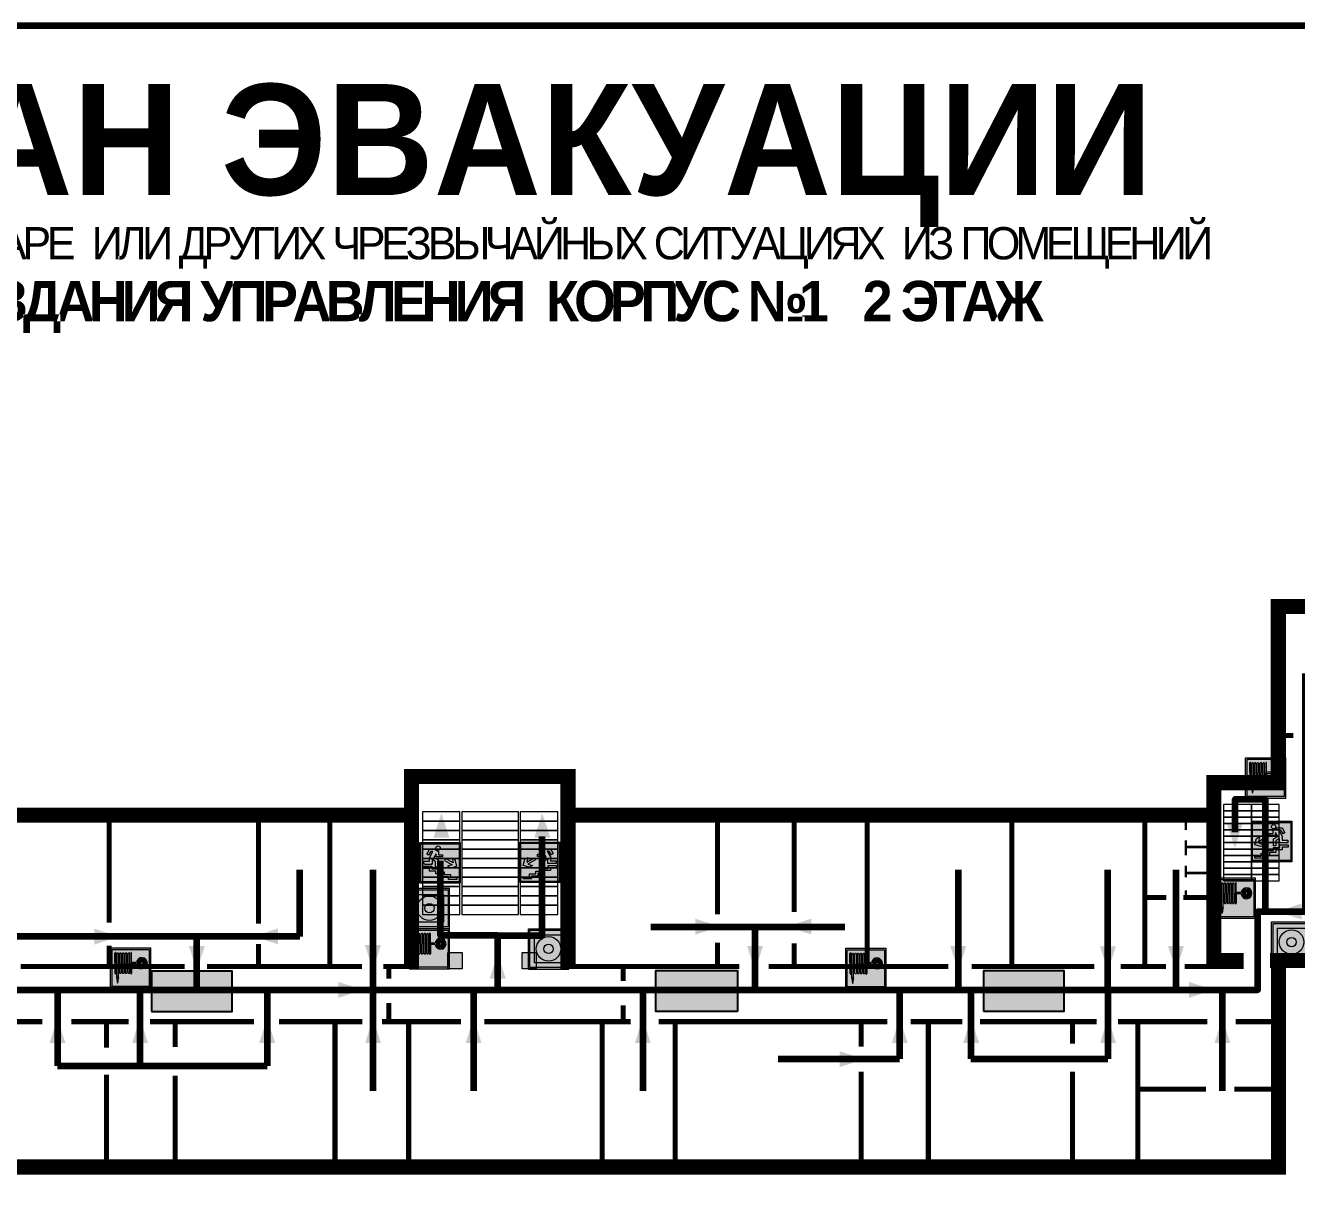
# Model space of a CAD drawing. Header units: millimetres. Extents: x 13810 to 67229, y 12374 to 21950.
# Drawn here: x 20570.9 to 20822.9, y 19246.8 to 19478.5 of the extents above; entities that cross this region are included whole.
import ezdxf

# ---------------------------------------------------------------- set-up
doc = ezdxf.new("R2010")
doc.units = ezdxf.units.MM
doc.layers.add('План_Штампы', color=7, linetype='Continuous')
doc.styles.add('обычный', font='arial.ttf')

# ---------------------------------------------------------------- blocks, each defined once
blk = doc.blocks.new('A$C32E8229D')
at = {"true_color": 0xffffff}
blk.add_hatch(color=7, dxfattribs=at).paths.add_polyline_path([(0, 0), (0, -8), (16, -8), (16, 0)])
h = blk.add_hatch(color=126)
h.paths.add_polyline_path([(0.2, -0.2), (15.8, -0.2), (15.8, -7.8), (0.2, -7.8)])
h.paths.add_polyline_path([(13.49, -2.05), (12.08, -2.05), (11.37, -2.63, 0.162397), (11.29, -2.84), (11.29, -3.63), (10.35, -3.63), (10.35, -4.05), (11.68, -4.05), (11.68, -3.48), (12.26, -4.28), (11.29, -5.1), (11.29, -6.78), (11.85, -6.78), (11.85, -5.44), (12.8, -4.64), (12.8, -5.94), (14.46, -5.94), (14.46, -5.39), (13.45, -5.39), (13.45, -3.97), (12.46, -2.59), (13.15, -2.59), (13.69, -3.34), (14.18, -3)], flags=16)
h.paths.add_polyline_path([(10.74, -1.82, 1), (11.8, -1.82, 1)], flags=16)
h.paths.add_polyline_path([(9.39, -3.59), (5.99, -3.59), (6.56, -3.03), (5.91, -3.03), (5.1, -3.83), (5.91, -4.64), (6.56, -4.64), (5.99, -4.09), (9.39, -4.09)], flags=16)
h.paths.add_polyline_path([(4.29, -1.08), (1.72, -1.08), (1.72, -6.6), (4.29, -6.6)], flags=16)
at = {"color": 126}
blk.add_lwpolyline([(16, -8), (0, -8), (0, 0), (16, 0)], close=True, dxfattribs=at)
blk = doc.blocks.new('вниз 3')
at = {"lineweight": 0, "true_color": 0xffffff}
h = blk.add_hatch(color=7, dxfattribs=at)
h.dxf.hatch_style = 1
h.paths.add_polyline_path([(40997.5, -4475.69), (40997.25, -4475.28), (40995.76, -4476.15), (40995.97, -4475.23), (40995.39, -4475.56), (40995.05, -4476.83), (40996.33, -4477.17), (40996.91, -4476.83), (40996, -4476.55)], flags=0)
h.paths.add_polyline_path([(40999.81, -4473.95), (41000.22, -4473.95), (41000.64, -4474.67), (41001.03, -4474.43), (41000.46, -4473.49), (41000.42, -4473.49), (40999.43, -4473.49), (40998.68, -4473.92), (40998.68, -4474.57), (40997.88, -4474.57), (40997.88, -4475), (40999.14, -4475), (40999.14, -4474.43), (40999.14, -4474.38), (40999.59, -4475.15), (40998.72, -4475.67), (40998.72, -4477.06), (40999.24, -4477.06), (40999.24, -4475.96), (40999.95, -4475.56), (40999.95, -4476.43), (41001.61, -4476.43), (41001.61, -4475.88), (41000.47, -4475.88), (41000.47, -4475.12)], flags=0)
h.paths.add_polyline_path([(40999.2, -4473.24, 1), (40998.35, -4473.24, 1)], flags=0)
h.paths.add_polyline_path([(41000.46, -4477.26), (41001.69, -4477.26), (41001.69, -4476.84), (41000.03, -4476.84), (41000.03, -4477.39), (40998.78, -4477.39), (40998.78, -4477.95), (40997.53, -4477.95), (40997.53, -4478.5), (40996.29, -4478.5), (40996.29, -4479.06), (40995.05, -4479.06), (40995.05, -4479.48), (40995.29, -4479.48), (40996.72, -4479.48), (40996.72, -4478.92), (40997.97, -4478.92), (40997.97, -4478.36), (40999.2, -4478.36), (40999.2, -4477.81), (41000.46, -4477.81)], flags=0)
h.paths.add_polyline_path([(41002.37, -4472.17), (40994.37, -4472.17), (40994.37, -4480.17), (41002.37, -4480.17)])
h.paths.add_polyline_path([(41002.16, -4479.96), (40994.57, -4479.96), (40994.57, -4472.37), (41002.16, -4472.37)], flags=16)
h.paths.add_polyline_path([(41001.61, -4475.88), (41001.61, -4476.43), (40999.95, -4476.43), (40999.95, -4475.56), (40999.24, -4475.96), (40999.24, -4477.06), (40998.72, -4477.06), (40998.72, -4475.67), (40999.59, -4475.15), (40999.14, -4474.38), (40999.14, -4474.43), (40999.14, -4475), (40997.88, -4475), (40997.88, -4474.57), (40998.68, -4474.57), (40998.68, -4473.92), (40999.43, -4473.49), (41000.42, -4473.49), (41000.46, -4473.49), (41001.03, -4474.43), (41000.64, -4474.67), (41000.22, -4473.95), (40999.81, -4473.95), (41000.47, -4475.12), (41000.47, -4475.88)], flags=0)
h.paths.add_polyline_path([(41001.69, -4476.84), (41001.69, -4477.26), (41000.46, -4477.26), (41000.46, -4477.81), (40999.2, -4477.81), (40999.2, -4478.36), (40997.97, -4478.36), (40997.97, -4478.92), (40996.72, -4478.92), (40996.72, -4479.48), (40995.05, -4479.48), (40995.05, -4479.06), (40996.29, -4479.06), (40996.29, -4478.5), (40997.53, -4478.5), (40997.53, -4477.95), (40998.78, -4477.95), (40998.78, -4477.39), (41000.03, -4477.39), (41000.03, -4476.84)], flags=0)
h.paths.add_polyline_path([(40998.35, -4473.24, -1), (40999.2, -4473.24, -1)], flags=0)
h.paths.add_polyline_path([(40997.5, -4475.69), (40996, -4476.55), (40996.91, -4476.83), (40996.33, -4477.17), (40995.05, -4476.83), (40995.39, -4475.56), (40995.97, -4475.23), (40995.76, -4476.15), (40997.25, -4475.28)], flags=0)
at = {"lineweight": 0}
h = blk.add_hatch(color=126, dxfattribs=at)
h.dxf.hatch_style = 1
h.paths.add_polyline_path([(41002.16, -4472.37), (40994.57, -4472.37), (40994.57, -4479.96), (41002.16, -4479.96)])
h.paths.add_polyline_path([(40995.97, -4475.23), (40995.76, -4476.15), (40997.25, -4475.28), (40997.5, -4475.69), (40996, -4476.55), (40996.91, -4476.83), (40996.33, -4477.17), (40995.05, -4476.83), (40995.39, -4475.56)], flags=16)
h.paths.add_polyline_path([(40997.88, -4474.57), (40998.68, -4474.57), (40998.68, -4473.92), (40999.43, -4473.49), (41000.42, -4473.49), (41000.46, -4473.49), (41001.03, -4474.43), (41000.64, -4474.67), (41000.22, -4473.95), (40999.81, -4473.95), (41000.47, -4475.12), (41000.47, -4475.88), (41001.61, -4475.88), (41001.61, -4476.43), (40999.95, -4476.43), (40999.95, -4475.56), (40999.24, -4475.96), (40999.24, -4477.06), (40998.72, -4477.06), (40998.72, -4475.67), (40999.59, -4475.15), (40999.14, -4474.38), (40999.14, -4474.43), (40999.14, -4475), (40997.88, -4475)], flags=16)
h.paths.add_polyline_path([(40998.35, -4473.24, -1), (40999.2, -4473.24, -1)], flags=16)
h.paths.add_polyline_path([(40997.53, -4477.95), (40998.78, -4477.95), (40998.78, -4477.39), (41000.03, -4477.39), (41000.03, -4476.84), (41001.69, -4476.84), (41001.69, -4477.26), (41000.46, -4477.26), (41000.46, -4477.81), (40999.2, -4477.81), (40999.2, -4478.36), (40997.97, -4478.36), (40997.97, -4478.92), (40996.72, -4478.92), (40996.72, -4479.48), (40995.05, -4479.48), (40995.05, -4479.06), (40996.29, -4479.06), (40996.29, -4478.5), (40997.53, -4478.5)], flags=16)
at = {"lineweight": 0, "true_color": 0xffffff}
h = blk.add_hatch(color=7, dxfattribs=at)
h.dxf.hatch_style = 1
h.paths.add_polyline_path([(40999.2, -4473.24, 1), (40998.35, -4473.24, 1)])
h.paths.add_polyline_path([(40999.81, -4473.95), (41000.22, -4473.95), (41000.64, -4474.67), (41001.03, -4474.43), (41000.46, -4473.49), (41000.42, -4473.49), (40999.43, -4473.49), (40998.68, -4473.92), (40998.68, -4474.57), (40997.88, -4474.57), (40997.88, -4475), (40999.14, -4475), (40999.14, -4474.43), (40999.14, -4474.38), (40999.59, -4475.15), (40998.72, -4475.67), (40998.72, -4477.06), (40999.24, -4477.06), (40999.24, -4475.96), (40999.95, -4475.56), (40999.95, -4476.43), (41001.61, -4476.43), (41001.61, -4475.88), (41000.47, -4475.88), (41000.47, -4475.12)])
h.paths.add_polyline_path([(40999.2, -4477.81), (41000.46, -4477.81), (41000.46, -4477.26), (41001.69, -4477.26), (41001.69, -4476.84), (41000.03, -4476.84), (41000.03, -4477.39), (40998.78, -4477.39), (40998.78, -4477.95), (40997.53, -4477.95), (40997.53, -4478.5), (40996.29, -4478.5), (40996.29, -4479.06), (40995.05, -4479.06), (40995.05, -4479.48), (40995.29, -4479.48), (40996.72, -4479.48), (40996.72, -4478.92), (40997.97, -4478.92), (40997.97, -4478.36), (40999.2, -4478.36)])
h.paths.add_polyline_path([(40997.5, -4475.69), (40997.25, -4475.28), (40995.76, -4476.15), (40995.97, -4475.23), (40995.39, -4475.56), (40995.05, -4476.83), (40996.33, -4477.17), (40996.91, -4476.83), (40996, -4476.55)])
at = {"color": 126, "lineweight": 0}
for points in [[(40994.37, -4472.17), (41002.37, -4472.17), (41002.37, -4480.17), (40994.37, -4480.17)], [(40994.57, -4472.37), (41002.16, -4472.37), (41002.16, -4479.96), (40994.57, -4479.96)]]:
    blk.add_lwpolyline(points, close=True, dxfattribs=at)
for points in [[(40995.05, -4476.83), (40995.39, -4475.56), (40995.97, -4475.23), (40995.76, -4476.15), (40997.25, -4475.28), (40997.5, -4475.69), (40996, -4476.55), (40996.91, -4476.83), (40996.33, -4477.17), (40995.05, -4476.83)], [(40999.14, -4474.43), (40999.14, -4475), (40997.88, -4475), (40997.88, -4474.57), (40998.68, -4474.57), (40998.68, -4473.92), (40999.43, -4473.49), (41000.42, -4473.49), (41000.46, -4473.49), (41001.03, -4474.43), (41000.64, -4474.67), (41000.22, -4473.95), (40999.81, -4473.95), (41000.47, -4475.12), (41000.47, -4475.88), (41001.61, -4475.88), (41001.61, -4476.43), (40999.95, -4476.43), (40999.95, -4475.56), (40999.24, -4475.96), (40999.24, -4477.06), (40998.72, -4477.06), (40998.72, -4475.67), (40999.59, -4475.15), (40999.14, -4474.38), (40999.14, -4474.43)], [(40995.29, -4479.48), (40995.05, -4479.48), (40995.05, -4479.06), (40996.29, -4479.06), (40996.29, -4478.5), (40997.53, -4478.5), (40997.53, -4477.95), (40998.78, -4477.95), (40998.78, -4477.39), (41000.03, -4477.39), (41000.03, -4476.84), (41001.69, -4476.84), (41001.69, -4477.26), (41000.46, -4477.26), (41000.46, -4477.81), (40999.2, -4477.81), (40999.2, -4478.36), (40997.97, -4478.36), (40997.97, -4478.92), (40996.72, -4478.92), (40996.72, -4479.48), (40995.05, -4479.48)]]:
    blk.add_lwpolyline(points, dxfattribs=at)
blk.add_circle((40998.77, -4473.24), 0.426, dxfattribs=at)
blk = doc.blocks.new('A$C54414219')
at = {"true_color": 0xffffff}
h = blk.add_hatch(color=7, dxfattribs=at)
h.paths.add_polyline_path([(2.39, -9.45), (2.39, -18.3), (11.23, -18.3), (11.23, -9.45)], flags=0)
h.paths.add_polyline_path([(10.71, -13.87, -1), (2.92, -13.87, -1)], flags=0)
h.paths.add_polyline_path([(8.3, -13.87, -1), (5.33, -13.87, -1)], flags=0)
h.paths.add_polyline_path([(0.41, -7.47), (0.41, -20.27), (13.21, -20.27), (13.21, -7.47)])
h.paths.add_polyline_path([(0.92, -19.77), (12.71, -19.77), (12.71, -7.98), (0.92, -7.98)], flags=16)
h.paths.add_polyline_path([(11.23, -9.45), (11.23, -18.3), (2.39, -18.3), (2.39, -9.45)], flags=0)
at = {"lineweight": 5}
h = blk.add_hatch(color=242, dxfattribs=at)
h.paths.add_polyline_path([(12.71, -7.98), (0.92, -7.98), (0.92, -19.77), (12.71, -19.77)])
h.paths.add_polyline_path([(11.23, -18.3), (2.39, -18.3), (2.39, -9.45), (11.23, -9.45)], flags=16)
h.paths.add_polyline_path([(10.71, -13.87, -1), (2.92, -13.87, -1)], flags=0)
h.paths.add_polyline_path([(8.3, -13.87, -1), (5.33, -13.87, -1)], flags=0)
at = {"true_color": 0xffffff}
h = blk.add_hatch(color=7, dxfattribs=at)
h.paths.add_polyline_path([(2.39, -9.45), (2.39, -18.3), (11.23, -18.3), (11.23, -9.45)])
h.paths.add_polyline_path([(10.71, -13.87, -1), (2.92, -13.87, -1)], flags=16)
h.paths.add_polyline_path([(8.3, -13.87, -1), (5.33, -13.87, -1)], flags=0)
at = {"lineweight": 5}
h = blk.add_hatch(color=242, dxfattribs=at)
h.paths.add_polyline_path([(2.92, -13.87, 1), (10.71, -13.87, 1)])
h.paths.add_polyline_path([(8.3, -13.87, -1), (5.33, -13.87, -1)], flags=16)
at = {"color": 242, "lineweight": 5}
for p, q in [((0.41, -20.27), (0.41, -7.47)), ((0.41, -7.47), (13.21, -7.47)), ((0.41, -7.47), (13.21, -7.47)), ((13.21, -20.27), (13.21, -7.47)), ((0.41, -20.27), (13.21, -20.27))]:
    blk.add_line(p, q, dxfattribs=at)
for points in [[(0.92, -7.98), (12.71, -7.98), (12.71, -19.77), (0.92, -19.77)], [(2.39, -9.45), (11.23, -9.45), (11.23, -18.3), (2.39, -18.3)]]:
    blk.add_lwpolyline(points, close=True, dxfattribs=at)
for radius in [3.89, 1.49]:
    blk.add_circle((6.81, -13.87), radius, dxfattribs=at)
blk = doc.blocks.new('A$C37112FD5')
at = {"true_color": 0xf5f5ff}
h = blk.add_hatch(color=7, dxfattribs=at)
h.dxf.hatch_style = 1
h.paths.add_polyline_path([(12.8, -7.4), (0, -7.4), (0, -20.2), (12.8, -20.2)])
h.paths.add_polyline_path([(12.29, -7.91), (12.29, -19.69), (0.51, -19.69), (0.51, -7.91)], flags=16)
h.paths.add_polyline_path([(4.98, -9.04, -0.42597), (5.17, -9.22), (5.17, -12.25), (5.17, -15.29, -0.432244), (4.98, -15.47), (4.83, -15.47, -0.42597), (4.64, -15.29), (4.64, -12.25), (4.64, -9.22, -0.432244), (4.83, -9.04)], flags=0)
h.paths.add_polyline_path([(4.28, -9.22), (4.28, -12.25), (4.28, -15.29, -0.432244), (4.09, -15.47), (3.94, -15.47, -0.42597), (3.75, -15.29), (3.75, -12.25), (3.75, -9.22, -0.432244), (3.94, -9.04), (4.09, -9.04, -0.42597)], flags=0)
h.paths.add_polyline_path([(5.72, -9.04), (5.87, -9.04, -0.42597), (6.06, -9.22), (6.06, -12.25), (6.06, -15.29, -0.432244), (5.87, -15.47), (5.72, -15.47, -0.42597), (5.53, -15.29), (5.53, -12.25), (5.53, -9.22, -0.432244)], flags=0)
h.paths.add_polyline_path([(6.42, -8.9), (6.5, -8.9, -0.42597), (6.69, -9.08), (6.69, -12.03), (8.21, -12.03, -15.824349), (8.21, -12.47), (6.69, -12.47), (6.69, -15.42, -0.432244), (6.5, -15.6), (6.42, -15.6)], flags=0)
h.paths.add_polyline_path([(3.39, -9.22), (3.39, -12.25), (3.39, -15.29, -0.432244), (3.2, -15.47), (3.05, -15.47, -0.42597), (2.85, -15.29), (2.85, -12.25), (2.85, -9.22, -0.432244), (3.05, -9.04), (3.2, -9.04, -0.42597)], flags=0)
h.paths.add_polyline_path([(2.5, -9.22), (2.5, -16.71), (1.96, -16.71), (1.96, -9.22, -0.432244), (2.15, -9.04), (2.31, -9.04, -0.42597)], flags=0)
h.paths.add_polyline_path([(1.61, -8.9), (1.61, -15.6), (1.57, -15.6, -0.42597), (1.37, -15.42), (1.37, -12.03), (1.37, -9.09, -0.432244), (1.57, -8.9)], flags=0)
h.paths.add_polyline_path([(9.76, -10.81), (9.76, -12.03), (8.49, -12.03, -0.336371)], flags=0)
h.paths.add_polyline_path([(8.49, -12.47), (9.76, -12.47), (9.76, -13.7, -0.336371)], flags=0)
h.paths.add_polyline_path([(10.11, -10.81, -0.336371), (11.38, -12.03), (10.11, -12.03)], flags=0)
h.paths.add_polyline_path([(10.11, -12.47), (11.38, -12.47, -0.336371), (10.11, -13.7)], flags=0)
h.paths.add_polyline_path([(2.5, -16.84), (2.5, -17.05), (1.97, -17.05), (1.97, -16.84)], flags=0)
h.paths.add_polyline_path([(2.5, -17.24, -0.033778), (2.24, -18.6, -0.033778), (1.97, -17.24)], flags=0)
h = blk.add_hatch(color=242)
h.dxf.hatch_style = 1
h.paths.add_polyline_path([(12.29, -7.91), (0.51, -7.91), (0.51, -19.69), (12.29, -19.69)])
h.paths.add_polyline_path([(6.42, -15.6), (6.42, -8.9), (6.5, -8.9, -0.42597), (6.69, -9.08), (6.69, -12.03), (8.21, -12.03, -15.824349), (8.21, -12.47), (6.69, -12.47), (6.69, -15.42, -0.432244), (6.5, -15.6)], flags=16)
h.paths.add_polyline_path([(5.87, -15.47), (5.72, -15.47, -0.42597), (5.53, -15.29), (5.53, -12.25), (5.53, -9.22, -0.432244), (5.72, -9.04), (5.87, -9.04, -0.42597), (6.06, -9.22), (6.06, -12.25), (6.06, -15.29, -0.432244)], flags=16)
h.paths.add_polyline_path([(4.98, -15.47), (4.83, -15.47, -0.42597), (4.64, -15.29), (4.64, -12.25), (4.64, -9.22, -0.432244), (4.83, -9.04), (4.98, -9.04, -0.42597), (5.17, -9.22), (5.17, -12.25), (5.17, -15.29, -0.432244)], flags=16)
h.paths.add_polyline_path([(4.09, -15.47), (3.94, -15.47, -0.42597), (3.75, -15.29), (3.75, -12.25), (3.75, -9.22, -0.432244), (3.94, -9.04), (4.09, -9.04, -0.42597), (4.28, -9.22), (4.28, -12.25), (4.28, -15.29, -0.432244)], flags=16)
h.paths.add_polyline_path([(3.2, -15.47), (3.05, -15.47, -0.42597), (2.85, -15.29), (2.85, -12.25), (2.85, -9.22, -0.432244), (3.05, -9.04), (3.2, -9.04, -0.42597), (3.39, -9.22), (3.39, -12.25), (3.39, -15.29, -0.432244)], flags=16)
h.paths.add_polyline_path([(2.5, -17.05), (1.97, -17.05), (1.97, -16.84), (2.5, -16.84)], flags=16)
h.paths.add_polyline_path([(2.5, -17.24, -0.033778), (2.24, -18.6, -0.033778), (1.97, -17.24)], flags=16)
h.paths.add_polyline_path([(2.5, -16.71), (1.96, -16.71), (1.96, -9.22, -0.432244), (2.15, -9.04), (2.31, -9.04, -0.42597), (2.5, -9.22)], flags=16)
h.paths.add_polyline_path([(1.61, -15.6), (1.57, -15.6, -0.42597), (1.37, -15.42), (1.37, -12.03), (1.37, -9.09, -0.432244), (1.57, -8.9), (1.61, -8.9)], flags=16)
h.paths.add_polyline_path([(8.49, -12.47), (9.76, -12.47), (9.76, -13.7, -0.336371)], flags=0)
h.paths.add_polyline_path([(10.11, -13.7), (10.11, -12.47), (11.38, -12.47, -0.336371)], flags=0)
h.paths.add_polyline_path([(8.49, -12.03, -0.336371), (9.76, -10.81), (9.76, -12.03)], flags=0)
h.paths.add_polyline_path([(10.11, -12.03), (10.11, -10.81, -0.336371), (11.38, -12.03)], flags=0)
h = blk.add_hatch(color=7, dxfattribs=at)
h.dxf.hatch_style = 1
h.paths.add_polyline_path([(1.61, -8.9), (1.57, -8.9, 0.432244), (1.37, -9.09), (1.37, -12.03), (1.37, -15.42, 0.42597), (1.57, -15.6), (1.61, -15.6)])
h.paths.add_polyline_path([(2.5, -9.22, 0.42597), (2.31, -9.04), (2.15, -9.04, 0.432244), (1.96, -9.22), (1.96, -16.71), (2.5, -16.71)])
h.paths.add_polyline_path([(2.5, -16.84), (1.97, -16.84), (1.97, -17.05), (2.5, -17.05)])
h.paths.add_polyline_path([(2.5, -17.24), (1.97, -17.24, 0.033778), (2.24, -18.6, 0.033778)])
h.paths.add_polyline_path([(3.39, -12.25), (3.39, -9.22, 0.42597), (3.2, -9.04), (3.05, -9.04, 0.432244), (2.85, -9.22), (2.85, -12.25), (2.85, -15.29, 0.42597), (3.05, -15.47), (3.2, -15.47, 0.432244), (3.39, -15.29)])
h.paths.add_polyline_path([(4.28, -12.25), (4.28, -9.22, 0.42597), (4.09, -9.04), (3.94, -9.04, 0.432244), (3.75, -9.22), (3.75, -12.25), (3.75, -15.29, 0.42597), (3.94, -15.47), (4.09, -15.47, 0.432244), (4.28, -15.29)])
h.paths.add_polyline_path([(5.17, -12.25), (5.17, -9.22, 0.42597), (4.98, -9.04), (4.83, -9.04, 0.432244), (4.64, -9.22), (4.64, -12.25), (4.64, -15.29, 0.42597), (4.83, -15.47), (4.98, -15.47, 0.432244), (5.17, -15.29)])
h.paths.add_polyline_path([(6.06, -12.25), (6.06, -9.22, 0.42597), (5.87, -9.04), (5.72, -9.04, 0.432244), (5.53, -9.22), (5.53, -12.25), (5.53, -15.29, 0.42597), (5.72, -15.47), (5.87, -15.47, 0.432244), (6.06, -15.29)])
h.paths.add_polyline_path([(6.69, -12.47), (8.21, -12.47, 15.824349), (8.21, -12.03), (6.69, -12.03), (6.69, -9.08, 0.42597), (6.5, -8.9), (6.42, -8.9), (6.42, -15.6), (6.5, -15.6, 0.432244), (6.69, -15.42)])
h.paths.add_polyline_path([(8.49, -12.47), (9.76, -12.47), (9.76, -13.7, -0.336371)], flags=16)
h.paths.add_polyline_path([(8.49, -12.03, -0.336371), (9.76, -10.81), (9.76, -12.03)], flags=16)
h.paths.add_polyline_path([(10.11, -12.47), (11.38, -12.47, -0.336371), (10.11, -13.7)], flags=16)
h.paths.add_polyline_path([(10.11, -12.03), (10.11, -10.81, -0.336371), (11.38, -12.03)], flags=16)
h = blk.add_hatch(color=242)
h.dxf.hatch_style = 1
h.paths.add_polyline_path([(9.76, -10.81, 0.336371), (8.49, -12.03), (9.76, -12.03)])
h.paths.add_polyline_path([(10.11, -10.81), (10.11, -12.03), (11.38, -12.03, 0.336371)])
h.paths.add_polyline_path([(11.38, -12.47), (10.11, -12.47), (10.11, -13.7, 0.336371)])
h.paths.add_polyline_path([(9.76, -12.47), (8.49, -12.47, 0.336371), (9.76, -13.7)])
at = {"color": 242, "lineweight": 5}
for p, q in [((0, -20.2), (0, -7.4)), ((0, -7.4), (12.8, -7.4)), ((12.8, -20.2), (12.8, -7.4)), ((1.37, -12.03), (1.37, -9.08)), ((1.37, -12.03), (1.37, -15.42)), ((1.57, -8.9), (1.61, -8.9)), ((1.61, -8.9), (1.61, -15.6)), ((1.96, -16.71), (1.96, -9.22)), ((2.15, -9.04), (2.31, -9.04)), ((2.5, -16.71), (2.5, -9.22)), ((2.85, -12.25), (2.85, -9.22)), ((3.05, -9.04), (3.2, -9.04)), ((3.39, -12.25), (3.39, -9.22)), ((3.75, -12.25), (3.75, -9.22)), ((3.94, -9.04), (4.09, -9.04)), ((4.28, -12.25), (4.28, -9.22)), ((4.64, -12.25), (4.64, -9.22)), ((4.83, -9.04), (4.98, -9.04)), ((5.17, -12.25), (5.17, -9.22)), ((5.53, -12.25), (5.53, -9.22)), ((5.72, -9.04), (5.87, -9.04)), ((6.06, -12.25), (6.06, -9.22)), ((6.42, -8.9), (6.42, -15.6)), ((6.5, -8.9), (6.42, -8.9)), ((6.69, -12.03), (6.69, -9.08)), ((8.21, -12.03), (6.69, -12.03)), ((9.76, -12.03), (8.49, -12.03)), ((9.76, -10.81), (9.76, -12.03)), ((10.11, -10.81), (10.11, -12.03)), ((11.38, -12.03), (10.11, -12.03)), ((1.57, -15.6), (1.61, -15.6)), ((2.85, -12.25), (2.85, -15.29)), ((3.05, -15.47), (3.2, -15.47)), ((3.39, -12.25), (3.39, -15.29)), ((3.75, -12.25), (3.75, -15.29)), ((3.94, -15.47), (4.09, -15.47)), ((4.28, -12.25), (4.28, -15.29)), ((4.64, -12.25), (4.64, -15.29)), ((4.83, -15.47), (4.98, -15.47)), ((5.17, -12.25), (5.17, -15.29)), ((5.53, -12.25), (5.53, -15.29)), ((5.72, -15.47), (5.87, -15.47)), ((6.06, -12.25), (6.06, -15.29)), ((6.42, -15.6), (6.5, -15.6)), ((8.21, -12.47), (6.69, -12.47)), ((6.69, -12.47), (6.69, -15.42)), ((9.76, -12.47), (8.49, -12.47)), ((9.76, -12.47), (9.76, -13.7)), ((11.38, -12.47), (10.11, -12.47)), ((10.11, -12.47), (10.11, -13.7)), ((1.96, -16.71), (2.5, -16.71)), ((1.97, -16.84), (2.5, -16.84)), ((1.97, -17.05), (1.97, -16.84)), ((2.5, -17.05), (1.97, -17.05)), ((1.97, -17.24), (2.5, -17.24)), ((2.5, -16.84), (2.5, -17.05)), ((0, -20.2), (12.8, -20.2))]:
    blk.add_line(p, q, dxfattribs=at)
blk.add_lwpolyline([(0.51, -7.91), (12.29, -7.91), (12.29, -19.69), (0.51, -19.69)], close=True, dxfattribs=at)
for centre, radius, start, end in [((1.56, -9.09), 0.182, 87.1027, 180.6071), ((2.15, -9.22), 0.182, 87.1027, 180.6071), ((2.32, -9.22), 0.182, 359.3929, 92.8973), ((3.04, -9.22), 0.182, 87.1027, 180.6071), ((3.21, -9.22), 0.182, 359.3929, 92.8973), ((3.93, -9.22), 0.182, 87.1027, 180.6071), ((4.1, -9.22), 0.182, 359.3929, 92.8973), ((4.82, -9.22), 0.182, 87.1027, 180.6071), ((4.99, -9.22), 0.182, 359.3929, 92.8973), ((5.71, -9.22), 0.182, 87.1027, 180.6071), ((5.88, -9.22), 0.182, 359.3929, 92.8973), ((6.51, -9.09), 0.182, 359.3929, 92.8973), ((9.93, -12.25), 1.74, 187.2319, 172.7681), ((9.93, -12.25), 1.46, 96.9927, 171.3585), ((9.93, -12.25), 1.46, 8.6415, 83.0073), ((1.56, -15.42), 0.182, 179.3929, 272.8973), ((3.04, -15.29), 0.182, 179.3929, 272.8973), ((3.21, -15.29), 0.182, 267.1027, 0.6071), ((3.93, -15.29), 0.182, 179.3929, 272.8973), ((4.1, -15.29), 0.182, 267.1027, 0.6071), ((4.82, -15.29), 0.182, 179.3929, 272.8973), ((4.99, -15.29), 0.182, 267.1027, 0.6071), ((5.71, -15.29), 0.182, 179.3929, 272.8973), ((5.88, -15.29), 0.182, 267.1027, 0.6071), ((6.51, -15.42), 0.182, 267.1027, 0.6071), ((9.93, -12.25), 1.46, 188.6415, 263.0073), ((9.93, -12.25), 1.46, 276.9927, 351.3585), ((12.17, -15.98), 10.27, 187.041, 194.7793), ((-7.7, -15.98), 10.27, 345.2207, 352.959)]:
    blk.add_arc(centre, radius, start, end, dxfattribs=at)
blk = doc.blocks.new('вниз')
at = {"lineweight": 0, "true_color": 0xffffff}
h = blk.add_hatch(color=7, dxfattribs=at)
h.dxf.hatch_style = 1
h.paths.add_polyline_path([(40994.51, -4472.22), (40986.51, -4472.22), (40986.51, -4480.22), (40994.51, -4480.22)])
h.paths.add_polyline_path([(40994.31, -4472.42), (40994.31, -4480.01), (40986.71, -4480.01), (40986.71, -4472.42)], flags=16)
h.paths.add_polyline_path([(40988.43, -4473.53), (40989.43, -4473.53), (40990.19, -4473.96), (40990.19, -4474.6), (40991, -4474.6), (40991, -4475.06), (40989.73, -4475.06), (40989.73, -4474.46), (40989.3, -4475.18), (40990.17, -4475.7), (40990.17, -4477.11), (40989.63, -4477.11), (40989.63, -4476.01), (40988.94, -4475.59), (40988.94, -4476.46), (40988.94, -4476.46), (40987.47, -4476.46), (40987.26, -4476.46), (40987.26, -4475.92), (40988.4, -4475.92), (40988.4, -4475.2), (40989.1, -4473.99), (40988.66, -4473.99), (40988.24, -4474.7), (40987.86, -4474.47), (40988.41, -4473.56)], flags=0)
h.paths.add_polyline_path([(40990.55, -4473.29, -1), (40989.69, -4473.29, -1)], flags=0)
h.paths.add_polyline_path([(40988.85, -4476.89), (40988.85, -4477.43), (40990.1, -4477.43), (40990.1, -4477.99), (40991.34, -4477.99), (40991.34, -4478.54), (40992.59, -4478.54), (40992.59, -4479.09), (40993.83, -4479.09), (40993.83, -4479.52), (40992.17, -4479.52), (40992.17, -4478.97), (40990.91, -4478.97), (40990.91, -4478.41), (40989.68, -4478.41), (40989.68, -4477.86), (40988.43, -4477.86), (40988.43, -4477.31), (40987.6, -4477.31), (40987.18, -4477.31), (40987.18, -4476.89)], flags=0)
h.paths.add_polyline_path([(40991.61, -4475.33), (40993.12, -4476.2), (40992.9, -4475.27), (40993.48, -4475.6), (40993.83, -4476.88), (40992.56, -4477.22), (40991.97, -4476.88), (40992.9, -4476.61), (40991.38, -4475.74), (40991.58, -4475.39)], flags=0)
h.paths.add_polyline_path([(40990.19, -4473.96), (40989.43, -4473.53), (40988.43, -4473.53), (40988.41, -4473.56), (40987.86, -4474.47), (40988.24, -4474.7), (40988.66, -4473.99), (40989.1, -4473.99), (40988.4, -4475.2), (40988.4, -4475.92), (40987.26, -4475.92), (40987.26, -4476.46), (40987.47, -4476.46), (40988.94, -4476.46), (40988.94, -4476.27), (40988.94, -4475.59), (40989.63, -4476.01), (40989.63, -4477.11), (40990.17, -4477.11), (40990.17, -4475.7), (40989.3, -4475.18), (40989.73, -4474.46), (40989.73, -4475.06), (40991, -4475.06), (40991, -4474.6), (40990.19, -4474.6)], flags=0)
h.paths.add_polyline_path([(40990.55, -4473.29, 1), (40989.69, -4473.29, 1)], flags=0)
h.paths.add_polyline_path([(40991.61, -4475.33), (40991.58, -4475.39), (40991.38, -4475.74), (40992.9, -4476.61), (40991.97, -4476.88), (40992.56, -4477.22), (40993.83, -4476.88), (40993.48, -4475.6), (40992.9, -4475.27), (40993.12, -4476.2)], flags=0)
h.paths.add_polyline_path([(40990.1, -4477.43), (40988.85, -4477.43), (40988.85, -4476.89), (40987.18, -4476.89), (40987.18, -4477.31), (40987.6, -4477.31), (40988.43, -4477.31), (40988.43, -4477.86), (40989.68, -4477.86), (40989.68, -4478.41), (40990.91, -4478.41), (40990.91, -4478.97), (40992.17, -4478.97), (40992.17, -4479.52), (40993.83, -4479.52), (40993.83, -4479.09), (40992.59, -4479.09), (40992.59, -4478.54), (40991.34, -4478.54), (40991.34, -4477.99), (40990.1, -4477.99)], flags=0)
at = {"lineweight": 0}
h = blk.add_hatch(color=126, dxfattribs=at)
h.dxf.hatch_style = 1
h.paths.add_polyline_path([(40994.31, -4472.42), (40986.71, -4472.42), (40986.71, -4480.01), (40994.31, -4480.01)])
h.paths.add_polyline_path([(40988.43, -4473.53), (40989.43, -4473.53), (40990.19, -4473.96), (40990.19, -4474.6), (40991, -4474.6), (40991, -4475.06), (40989.73, -4475.06), (40989.73, -4474.46), (40989.3, -4475.18), (40990.17, -4475.7), (40990.17, -4477.11), (40989.63, -4477.11), (40989.63, -4476.01), (40988.94, -4475.59), (40988.94, -4476.46), (40988.94, -4476.46), (40987.47, -4476.46), (40987.26, -4476.46), (40987.26, -4475.92), (40988.4, -4475.92), (40988.4, -4475.2), (40989.1, -4473.99), (40988.66, -4473.99), (40988.24, -4474.7), (40987.86, -4474.47), (40988.41, -4473.56)], flags=16)
h.paths.add_polyline_path([(40990.55, -4473.29, -1), (40989.69, -4473.29, -1)], flags=16)
h.paths.add_polyline_path([(40988.85, -4476.89), (40988.85, -4477.43), (40990.1, -4477.43), (40990.1, -4477.99), (40991.34, -4477.99), (40991.34, -4478.54), (40992.59, -4478.54), (40992.59, -4479.09), (40993.83, -4479.09), (40993.83, -4479.52), (40992.17, -4479.52), (40992.17, -4478.97), (40990.91, -4478.97), (40990.91, -4478.41), (40989.68, -4478.41), (40989.68, -4477.86), (40988.43, -4477.86), (40988.43, -4477.31), (40987.6, -4477.31), (40987.18, -4477.31), (40987.18, -4476.89)], flags=16)
h.paths.add_polyline_path([(40991.61, -4475.33), (40993.12, -4476.2), (40992.9, -4475.27), (40993.48, -4475.6), (40993.83, -4476.88), (40992.56, -4477.22), (40991.97, -4476.88), (40992.9, -4476.61), (40991.38, -4475.74), (40991.58, -4475.39)], flags=16)
at = {"lineweight": 0, "true_color": 0xffffff}
h = blk.add_hatch(color=7, dxfattribs=at)
h.dxf.hatch_style = 1
h.paths.add_polyline_path([(40989.73, -4474.46), (40989.73, -4475.06), (40991, -4475.06), (40991, -4474.6), (40990.19, -4474.6), (40990.19, -4473.96), (40989.43, -4473.53), (40988.43, -4473.53), (40988.41, -4473.56), (40987.86, -4474.47), (40988.24, -4474.7), (40988.66, -4473.99), (40989.1, -4473.99), (40988.4, -4475.2), (40988.4, -4475.92), (40987.26, -4475.92), (40987.26, -4476.46), (40987.47, -4476.46), (40988.94, -4476.46), (40988.94, -4475.59), (40989.63, -4476.01), (40989.63, -4477.11), (40990.17, -4477.11), (40990.17, -4475.7), (40989.3, -4475.18)])
h.paths.add_polyline_path([(40989.69, -4473.29, 1), (40990.55, -4473.29, 1)])
h.paths.add_polyline_path([(40991.61, -4475.33), (40991.58, -4475.39), (40991.38, -4475.74), (40992.9, -4476.61), (40991.97, -4476.88), (40992.56, -4477.22), (40993.83, -4476.88), (40993.48, -4475.6), (40992.9, -4475.27), (40993.12, -4476.2)])
h.paths.add_polyline_path([(40990.1, -4477.43), (40988.85, -4477.43), (40988.85, -4476.89), (40987.18, -4476.89), (40987.18, -4477.31), (40987.6, -4477.31), (40988.43, -4477.31), (40988.43, -4477.86), (40989.68, -4477.86), (40989.68, -4478.41), (40990.91, -4478.41), (40990.91, -4478.97), (40992.17, -4478.97), (40992.17, -4479.52), (40993.83, -4479.52), (40993.83, -4479.09), (40992.59, -4479.09), (40992.59, -4478.54), (40991.34, -4478.54), (40991.34, -4477.99), (40990.1, -4477.99)])
at = {"color": 126, "lineweight": 0}
for points in [[(40986.51, -4472.22), (40994.51, -4472.22), (40994.51, -4480.22), (40986.51, -4480.22)], [(40986.71, -4472.42), (40994.31, -4472.42), (40994.31, -4480.01), (40986.71, -4480.01)]]:
    blk.add_lwpolyline(points, close=True, dxfattribs=at)
for points in [[(40987.47, -4476.46), (40987.26, -4476.46), (40987.26, -4475.92), (40988.4, -4475.92), (40988.4, -4475.2), (40989.1, -4473.99), (40988.66, -4473.99), (40988.24, -4474.7), (40987.86, -4474.47), (40988.41, -4473.56), (40988.43, -4473.53), (40989.43, -4473.53), (40990.19, -4473.96), (40990.19, -4474.6), (40991, -4474.6), (40991, -4475.06), (40989.73, -4475.06), (40989.73, -4474.46), (40989.3, -4475.18), (40990.17, -4475.7), (40990.17, -4477.11), (40989.63, -4477.11), (40989.63, -4476.01), (40988.94, -4475.59), (40988.94, -4476.46)], [(40991.58, -4475.39), (40991.38, -4475.74), (40992.9, -4476.61), (40991.97, -4476.88), (40992.56, -4477.22), (40993.83, -4476.88), (40993.48, -4475.6), (40992.9, -4475.27), (40993.12, -4476.2), (40991.61, -4475.33), (40991.58, -4475.39)], [(40987.6, -4477.31), (40987.18, -4477.31), (40987.18, -4476.89), (40988.85, -4476.89), (40988.85, -4477.43), (40990.1, -4477.43), (40990.1, -4477.99), (40991.34, -4477.99), (40991.34, -4478.54), (40992.59, -4478.54), (40992.59, -4479.09), (40993.83, -4479.09), (40993.83, -4479.52), (40992.17, -4479.52), (40992.17, -4478.97), (40990.91, -4478.97), (40990.91, -4478.41), (40989.68, -4478.41), (40989.68, -4477.86), (40988.43, -4477.86), (40988.43, -4477.31), (40987.6, -4477.31)], [(40987.47, -4476.46), (40988.94, -4476.46), (40988.94, -4476.27)]]:
    blk.add_lwpolyline(points, dxfattribs=at)
blk.add_circle((40990.12, -4473.29), 0.432, dxfattribs=at)

msp = doc.modelspace()

# ---------------------------------------------------------------- hatches: boundary and pattern name
at = {"lineweight": 0}
h = msp.add_hatch(color=256, dxfattribs=at)
h.dxf.hatch_style = 1
h.paths.add_polyline_path([(20654.63, 19291.55), (20657.45, 19291.55), (20657.45, 19294.73), (20654.63, 19294.73)])
h = msp.add_hatch(color=256, dxfattribs=at)
h.dxf.hatch_style = 1
h.paths.add_polyline_path([(20669.34, 19291.55), (20672.15, 19291.55), (20672.15, 19294.73), (20669.34, 19294.73)])

# ---------------------------------------------------------------- linework, layer by layer
at = {"color": 2, "lineweight": 100}
msp.add_lwpolyline([(20359.05, 19478.54), (20959.05, 19478.54), (20959.05, 19083.54), (20359.05, 19083.54)], close=True, dxfattribs=at)
at = {"lineweight": 100}
for points, const_width in [([(20385.1, 19334.49), (20385.1, 19363.21), (20504.29, 19363.21), (20504.29, 19328.6), (20518.62, 19328.6), (20518.62, 19322), (20647.42, 19322), (20647.42, 19329.63), (20678.45, 19329.63), (20678.45, 19322), (20806.49, 19322), (20806.49, 19328.43), (20819.28, 19328.43), (20819.28, 19363.35), (20937.05, 19363.35), (20937.05, 19336.08)], 3), ([(20819.88, 19337.79), (20822.23, 19337.79)], 1), ([(20937.05, 19328.18), (20937.05, 19304.02), (20830.89, 19304.02), (20830.89, 19293.18), (20819.32, 19293.18), (20819.32, 19252.22), (20507.09, 19252.22), (20507.09, 19293.04), (20491.77, 19293.04), (20491.77, 19304.65), (20385.1, 19304.65), (20385.1, 19330.82)], 3), ([(20587.49, 19300.7), (20587.49, 19321.91)], 1), ([(20617.07, 19300.46), (20617.07, 19321.96)], 1), ([(20631.24, 19292), (20631.24, 19321.96)], 1), ([(20647.42, 19322), (20647.42, 19291.5)], 3), ([(20678.45, 19322), (20678.45, 19291.48)], 3), ([(20708.07, 19322.01), (20708.07, 19302.32)], 1), ([(20723.27, 19322.04), (20723.27, 19302.81)], 1), ([(20737.76, 19322.04), (20737.76, 19292)], 1), ([(20766.47, 19322.04), (20766.47, 19292)], 1), ([(20792.83, 19322.04), (20792.83, 19292)], 1), ([(20806.49, 19322), (20806.49, 19293.18), (20812.39, 19293.18)], 3), ([(20800.93, 19320.87), (20800.93, 19319.04)], 0.5), ([(20800.93, 19316.98), (20800.93, 19314.04)], 0.5), ([(20800.93, 19315.66), (20805.26, 19315.66)], 0.5), ([(20800.93, 19311.99), (20800.93, 19309.64)], 0.5), ([(20800.93, 19310.52), (20805.77, 19310.52)], 0.5), ([(20800.93, 19307.07), (20800.93, 19305.89)], 0.5), ([(20792.95, 19305.67), (20797.07, 19305.67)], 1), ([(20800.44, 19305.67), (20805.42, 19305.67)], 1), ([(20617.07, 19292), (20617.07, 19296.42)], 1), ([(20708.07, 19296.68), (20708.07, 19291.98)], 1), ([(20723.27, 19296.56), (20723.27, 19292)], 1), ([(20587.49, 19291.95), (20587.49, 19296.09)], 1), ([(20819.32, 19293.18), (20817.63, 19293.18)], 3), ([(20569.94, 19292), (20588.29, 19292)], 1), ([(20588.29, 19292), (20602.44, 19292)], 1), ([(20606.88, 19292), (20627.42, 19292)], 1), ([(20627.42, 19292), (20637.6, 19292)], 1), ([(20641.85, 19292), (20648.9, 19292)], 1), ([(20642.91, 19289.57), (20642.91, 19292.01)], 1), ([(20682.6, 19292), (20676.95, 19292)], 1), ([(20682.6, 19292), (20695.91, 19292)], 1), ([(20689.4, 19289.11), (20689.4, 19291.55)], 1), ([(20695.66, 19292), (20712.43, 19292)], 1), ([(20718.24, 19292), (20729.7, 19292)], 1), ([(20729.59, 19292), (20753.88, 19292)], 1), ([(20758.46, 19292), (20782.82, 19292)], 1), ([(20788.02, 19292), (20796.99, 19292)], 1), ([(20800.7, 19292), (20812.39, 19292)], 1), ([(20642.91, 19281.04), (20642.91, 19284.74)], 1), ([(20689.4, 19280.58), (20689.4, 19284.28)], 1), ([(20549.04, 19281.04), (20574.25, 19281.04)], 1), ([(20579.99, 19281.04), (20591.33, 19281.04)], 1), ([(20586.95, 19281.04), (20586.95, 19275.86)], 1), ([(20595.57, 19281.04), (20616.19, 19281.04)], 1), ([(20600.56, 19281.04), (20600.56, 19276.03)], 1), ([(20621.14, 19281.04), (20637.67, 19281.04)], 1), ([(20632.26, 19281.04), (20632.26, 19252.86)], 1), ([(20641.58, 19281.04), (20657.24, 19281.04)], 1), ([(20646.86, 19281.04), (20646.86, 19252.86)], 1), ([(20661.85, 19281.04), (20690.9, 19281.04)], 1), ([(20685.22, 19281.04), (20685.22, 19252.86)], 1), ([(20696.42, 19281.04), (20724.62, 19281.04)], 1), ([(20699.72, 19281.04), (20699.72, 19270.27)], 1), ([(20723.52, 19281.04), (20736.6, 19281.04)], 1), ([(20733.87, 19281.04), (20741.76, 19281.04)], 1), ([(20736.6, 19281.04), (20736.6, 19276.08)], 1), ([(20746.4, 19281.04), (20756.61, 19281.04)], 1), ([(20749.89, 19281.04), (20749.89, 19276.08)], 1), ([(20749.89, 19279.79), (20749.89, 19252.86)], 1), ([(20760.15, 19281.04), (20783.28, 19281.04)], 1), ([(20778.45, 19281.04), (20778.45, 19276.71)], 1), ([(20787.49, 19281.04), (20805.23, 19281.04)], 1), ([(20791.41, 19281.04), (20791.41, 19252.86)], 1), ([(20810.85, 19281.04), (20819.14, 19281.04)], 1), ([(20699.72, 19271.31), (20699.72, 19252.86)], 1), ([(20736.6, 19271.16), (20736.6, 19252.86)], 1), ([(20778.45, 19271.13), (20778.45, 19252.86)], 1), ([(20586.95, 19270.55), (20586.95, 19252.86)], 1), ([(20600.56, 19270.37), (20600.56, 19252.86)], 1), ([(20791.31, 19267.69), (20804.93, 19267.69)], 1), ([(20810.53, 19267.69), (20818.4, 19267.69)], 1)]:
    msp.add_lwpolyline(points, dxfattribs=dict(at, const_width=const_width))
at = {"color": 126, "lineweight": 100, "true_color": 0x008754}
for points in [[(20511.83, 19303.46), (20511.83, 19287.35), (20815.24, 19287.35), (20815.24, 19302.87), (20824.67, 19302.87), (20824.67, 19350.07)], [(20810.72, 19318.62), (20810.72, 19325.17), (20816.64, 19325.17), (20816.64, 19302.87)], [(20664.53, 19298.13), (20673.33, 19298.13), (20673.33, 19317.75)], [(20664.53, 19287.35), (20664.53, 19298.13), (20653.2, 19298.13), (20653.2, 19312.92)], [(20625.29, 19297.93), (20625.29, 19311.12)], [(20639.79, 19311.12), (20639.79, 19267.3)], [(20755.84, 19287.35), (20755.84, 19311.12)], [(20785.49, 19287.35), (20785.49, 19311.12)], [(20799, 19287.35), (20799, 19311.12)], [(20694.85, 19299.87), (20733.34, 19299.87)], [(20715.55, 19287.35), (20715.55, 19299.87)], [(20625.29, 19297.93), (20536.99, 19297.93)], [(20604.88, 19287.35), (20604.88, 19297.93)], [(20577.23, 19287.35), (20577.23, 19272.32)], [(20593.59, 19287.35), (20593.59, 19272.32)], [(20618.79, 19287.35), (20618.79, 19272.32)], [(20659.72, 19287.35), (20659.72, 19267.3)], [(20693.27, 19287.35), (20693.27, 19267.3)], [(20744.2, 19287.35), (20744.2, 19273.68)], [(20758.34, 19287.35), (20758.34, 19273.68)], [(20785.49, 19287.35), (20785.49, 19273.68)], [(20808.17, 19287.35), (20808.17, 19267.3)], [(20577.23, 19272.32), (20618.79, 19272.32)], [(20720.09, 19273.68), (20744.2, 19273.68)], [(20758.34, 19273.68), (20785.49, 19273.68)]]:
    msp.add_lwpolyline(points, dxfattribs=at)
at = {"lineweight": 0}
for points in [[(20649.58, 19320.79), (20657.03, 19320.79), (20657.03, 19322.64), (20649.58, 19322.64)], [(20657.37, 19320.79), (20668.66, 19320.79), (20668.66, 19322.64), (20657.37, 19322.64)], [(20668.99, 19320.79), (20676.44, 19320.79), (20676.44, 19322.64), (20668.99, 19322.64)], [(20808.42, 19322.82), (20813.94, 19322.82), (20813.94, 19324.08), (20808.42, 19324.08)], [(20808.42, 19321.56), (20813.94, 19321.56), (20813.94, 19322.82), (20808.42, 19322.82)], [(20813.94, 19322.82), (20819.47, 19322.82), (20819.47, 19324.08), (20813.94, 19324.08)], [(20813.94, 19321.56), (20819.47, 19321.56), (20819.47, 19322.82), (20813.94, 19322.82)], [(20649.58, 19318.94), (20657.03, 19318.94), (20657.03, 19320.79), (20649.58, 19320.79)], [(20657.37, 19318.94), (20668.66, 19318.94), (20668.66, 19320.79), (20657.37, 19320.79)], [(20668.99, 19318.94), (20676.44, 19318.94), (20676.44, 19320.79), (20668.99, 19320.79)], [(20808.42, 19320.3), (20813.94, 19320.3), (20813.94, 19321.56), (20808.42, 19321.56)], [(20808.42, 19319.05), (20813.94, 19319.05), (20813.94, 19320.3), (20808.42, 19320.3)], [(20813.94, 19320.3), (20819.47, 19320.3), (20819.47, 19321.56), (20813.94, 19321.56)], [(20813.94, 19319.05), (20819.47, 19319.05), (20819.47, 19320.3), (20813.94, 19320.3)], [(20649.58, 19317.09), (20657.03, 19317.09), (20657.03, 19318.94), (20649.58, 19318.94)], [(20649.58, 19315.23), (20657.03, 19315.23), (20657.03, 19317.09), (20649.58, 19317.09)], [(20657.37, 19317.09), (20668.66, 19317.09), (20668.66, 19318.94), (20657.37, 19318.94)], [(20657.37, 19315.23), (20668.66, 19315.23), (20668.66, 19317.09), (20657.37, 19317.09)], [(20668.99, 19317.09), (20676.44, 19317.09), (20676.44, 19318.94), (20668.99, 19318.94)], [(20668.99, 19315.23), (20676.44, 19315.23), (20676.44, 19317.09), (20668.99, 19317.09)], [(20808.42, 19317.79), (20813.94, 19317.79), (20813.94, 19319.05), (20808.42, 19319.05)], [(20808.42, 19316.53), (20813.94, 19316.53), (20813.94, 19317.79), (20808.42, 19317.79)], [(20813.94, 19317.79), (20819.47, 19317.79), (20819.47, 19319.05), (20813.94, 19319.05)], [(20813.94, 19316.53), (20819.47, 19316.53), (20819.47, 19317.79), (20813.94, 19317.79)], [(20649.58, 19313.38), (20657.03, 19313.38), (20657.03, 19315.23), (20649.58, 19315.23)], [(20657.37, 19313.38), (20668.66, 19313.38), (20668.66, 19315.23), (20657.37, 19315.23)], [(20668.99, 19313.38), (20676.44, 19313.38), (20676.44, 19315.23), (20668.99, 19315.23)], [(20808.42, 19315.27), (20813.94, 19315.27), (20813.94, 19316.53), (20808.42, 19316.53)], [(20808.42, 19314.01), (20813.94, 19314.01), (20813.94, 19315.27), (20808.42, 19315.27)], [(20813.94, 19315.27), (20819.47, 19315.27), (20819.47, 19316.53), (20813.94, 19316.53)], [(20813.94, 19314.01), (20819.47, 19314.01), (20819.47, 19315.27), (20813.94, 19315.27)], [(20649.58, 19311.53), (20657.03, 19311.53), (20657.03, 19313.38), (20649.58, 19313.38)], [(20657.37, 19311.53), (20668.66, 19311.53), (20668.66, 19313.38), (20657.37, 19313.38)], [(20668.99, 19311.53), (20676.44, 19311.53), (20676.44, 19313.38), (20668.99, 19313.38)], [(20808.42, 19312.75), (20813.94, 19312.75), (20813.94, 19314.01), (20808.42, 19314.01)], [(20808.42, 19311.49), (20813.94, 19311.49), (20813.94, 19312.75), (20808.42, 19312.75)], [(20813.94, 19312.75), (20819.47, 19312.75), (20819.47, 19314.01), (20813.94, 19314.01)], [(20813.94, 19311.49), (20819.47, 19311.49), (20819.47, 19312.75), (20813.94, 19312.75)], [(20649.58, 19309.68), (20657.03, 19309.68), (20657.03, 19311.53), (20649.58, 19311.53)], [(20649.58, 19307.83), (20657.03, 19307.83), (20657.03, 19309.68), (20649.58, 19309.68)], [(20657.37, 19309.68), (20668.66, 19309.68), (20668.66, 19311.53), (20657.37, 19311.53)], [(20657.37, 19307.83), (20668.66, 19307.83), (20668.66, 19309.68), (20657.37, 19309.68)], [(20668.99, 19309.68), (20676.44, 19309.68), (20676.44, 19311.53), (20668.99, 19311.53)], [(20668.99, 19307.83), (20676.44, 19307.83), (20676.44, 19309.68), (20668.99, 19309.68)], [(20808.42, 19310.24), (20813.94, 19310.24), (20813.94, 19311.49), (20808.42, 19311.49)], [(20808.42, 19308.98), (20813.94, 19308.98), (20813.94, 19310.24), (20808.42, 19310.24)], [(20813.94, 19310.24), (20819.47, 19310.24), (20819.47, 19311.49), (20813.94, 19311.49)], [(20813.94, 19308.98), (20819.47, 19308.98), (20819.47, 19310.24), (20813.94, 19310.24)], [(20649.58, 19305.98), (20657.03, 19305.98), (20657.03, 19307.83), (20649.58, 19307.83)], [(20657.37, 19305.98), (20668.66, 19305.98), (20668.66, 19307.83), (20657.37, 19307.83)], [(20668.99, 19305.98), (20676.44, 19305.98), (20676.44, 19307.83), (20668.99, 19307.83)], [(20649.58, 19304.13), (20657.03, 19304.13), (20657.03, 19305.98), (20649.58, 19305.98)], [(20657.37, 19304.13), (20668.66, 19304.13), (20668.66, 19305.98), (20657.37, 19305.98)], [(20668.99, 19304.13), (20676.44, 19304.13), (20676.44, 19305.98), (20668.99, 19305.98)], [(20649.58, 19302.28), (20657.03, 19302.28), (20657.03, 19304.13), (20649.58, 19304.13)], [(20657.37, 19302.28), (20668.66, 19302.28), (20668.66, 19304.13), (20657.37, 19304.13)], [(20668.99, 19302.28), (20676.44, 19302.28), (20676.44, 19304.13), (20668.99, 19304.13)], [(20654.63, 19294.73), (20657.45, 19294.73), (20657.45, 19291.55), (20654.63, 19291.55)], [(20669.34, 19294.73), (20672.15, 19294.73), (20672.15, 19291.55), (20669.34, 19291.55)]]:
    msp.add_lwpolyline(points, close=True, dxfattribs=at)
at = {"layer": 'План_Штампы', "color": 126, "true_color": 0x008754}
for points in [[(20654.94, 19317.51), (20651.78, 19317.51), (20653.34, 19322.37)], [(20674.94, 19317.53), (20671.78, 19317.54), (20673.34, 19322.39)], [(20809.05, 19320.35), (20812.22, 19320.35), (20810.66, 19315.5)], [(20823.9, 19304.46), (20823.9, 19301.3), (20819.05, 19302.86)], [(20584.54, 19296.32), (20584.55, 19299.48), (20589.4, 19297.92)], [(20620.98, 19299.54), (20620.98, 19296.38), (20616.13, 19297.94)], [(20703.72, 19298.29), (20703.72, 19301.45), (20708.57, 19299.89)], [(20726.71, 19301.48), (20726.71, 19298.32), (20721.86, 19299.88)], [(20603.28, 19296.02), (20606.44, 19296.02), (20604.88, 19291.17)], [(20638.18, 19296.21), (20641.35, 19296.21), (20639.79, 19291.36)], [(20666.1, 19289.58), (20662.93, 19289.59), (20664.5, 19294.44)], [(20713.95, 19296.02), (20717.11, 19296.02), (20715.55, 19291.17)], [(20754.24, 19296.02), (20757.4, 19296.02), (20755.84, 19291.17)], [(20783.91, 19295.99), (20787.07, 19295.98), (20785.51, 19291.13)], [(20797.4, 19296.02), (20800.56, 19296.02), (20799, 19291.17)], [(20632.92, 19285.77), (20632.92, 19288.93), (20637.77, 19287.37)], [(20801.59, 19285.76), (20801.6, 19288.92), (20806.45, 19287.36)], [(20578.83, 19276.81), (20575.67, 19276.81), (20577.23, 19281.66)], [(20595.19, 19276.81), (20592.03, 19276.81), (20593.59, 19281.66)], [(20620.4, 19276.81), (20617.23, 19276.81), (20618.79, 19281.66)], [(20641.39, 19276.81), (20638.23, 19276.81), (20639.79, 19281.66)], [(20661.32, 19276.81), (20658.16, 19276.81), (20659.72, 19281.66)], [(20694.87, 19276.81), (20691.71, 19276.81), (20693.27, 19281.66)], [(20745.81, 19276.81), (20742.65, 19276.81), (20744.21, 19281.66)], [(20759.94, 19276.81), (20756.78, 19276.81), (20758.34, 19281.66)], [(20787.1, 19276.81), (20783.93, 19276.81), (20785.5, 19281.66)], [(20809.77, 19276.81), (20806.61, 19276.81), (20808.17, 19281.66)], [(20732.3, 19272.03), (20732.3, 19275.19), (20737.16, 19273.63)]]:
    msp.add_solid(points, dxfattribs=at)

# ---------------------------------------------------------------- block references
for name, p, xscale, yscale, zscale in [('A$C37112FD5', (20812.77, 19338), 0.6249984004534781, 0.6249984004534781, 0.6249984004534781), ('A$C37112FD5', (20806.76, 19314.16), 0.6249984004534781, 0.6249984004534781, 0.6249984004534781), ('A$C54414219', (20646.72, 19312.19), 0.625, 0.625, 0.625), ('A$C37112FD5', (20646.98, 19304.15), 0.6249984004534781, 0.6249984004534781, 0.6249984004534781), ('A$C54414219', (20670.34, 19304.14), 0.625, 0.625, 0.625), ('A$C54414219', (20817.65, 19305.5), 0.625, 0.625, 0.625), ('A$C37112FD5', (20587.76, 19300.3), 0.6249984004534781, 0.6249984004534781, 0.6249984004534781), ('A$C37112FD5', (20733.5, 19300.24), 0.6249984004534781, 0.6249984004534781, 0.6249984004534781)]:
    msp.add_blockref(name, p, dxfattribs=dict(xscale=xscale, yscale=yscale, zscale=zscale))
at = {"color": 126, "true_color": 0x008754}
for name, p in [('вниз 3', (-20180.43, 23792.93)), ('вниз', (-20337.42, 23788.75)), ('вниз 3', (-20325.49, 23788.82))]:
    msp.add_blockref(name, p, dxfattribs=at)
at = {"layer": 'План_Штампы', "color": 126, "true_color": 0x008754, "xscale": -1}
for p in [(20611.89, 19291.03), (20776.82, 19291.12)]:
    msp.add_blockref('A$C32E8229D', p, dxfattribs=at)
at = {"layer": 'План_Штампы', "color": 126, "true_color": 0x008754, "xscale": 1.012510887696, "yscale": 1.012510887696, "zscale": 1.012510887696, "rotation": 359.9978653237144}
msp.add_blockref('A$C32E8229D', (20695.87, 19291.18), dxfattribs=at)

# ---------------------------------------------------------------- texts
at = {"lineweight": 0, "insert": (20517.22, 19466.92), "char_height": 22, "width": 493.8901, "attachment_point": 1, "style": 'обычный'}
msp.add_mtext('{\\fProxima Nova Rg|b1|i0|c204|p2;ПЛАН ЭВАКУАЦИИ}', dxfattribs=at)
at = {"color": 0, "lineweight": 0, "insert": (20667.96, 19438.74), "char_height": 8, "width": 449.2158, "attachment_point": 5, "style": 'обычный'}
msp.add_mtext('{\\fArial Black|b1|i0|c204|p34;\\H2x;\\T0.85;  \\fArial Narrow|b0|i0|c204|p34;\\H0.8x;\\W0.9;\\P\\fProxima Nova Rg|b0|i0|c204|p2;\\H0.5x;\\W1;\\C256;ПРИ ПОЖАРЕ  ИЛИ ДРУГИХ ЧРЕЗВЫЧАЙНЫХ СИТУАЦИЯХ  ИЗ ПОМЕЩЕНИЙ \\fProxima Nova Rg|b1|i0|c204|p2;\\H1.25x;\\PЗДАНИЯ УПРАВЛЕНИЯ  КОРПУС №1   \\fProxima Nova Rg|b1|i0|c0|p2;2\\fProxima Nova Rg|b1|i0|c204|p2; ЭТАЖ}', dxfattribs=at)

doc.saveas('drawing.dxf')
